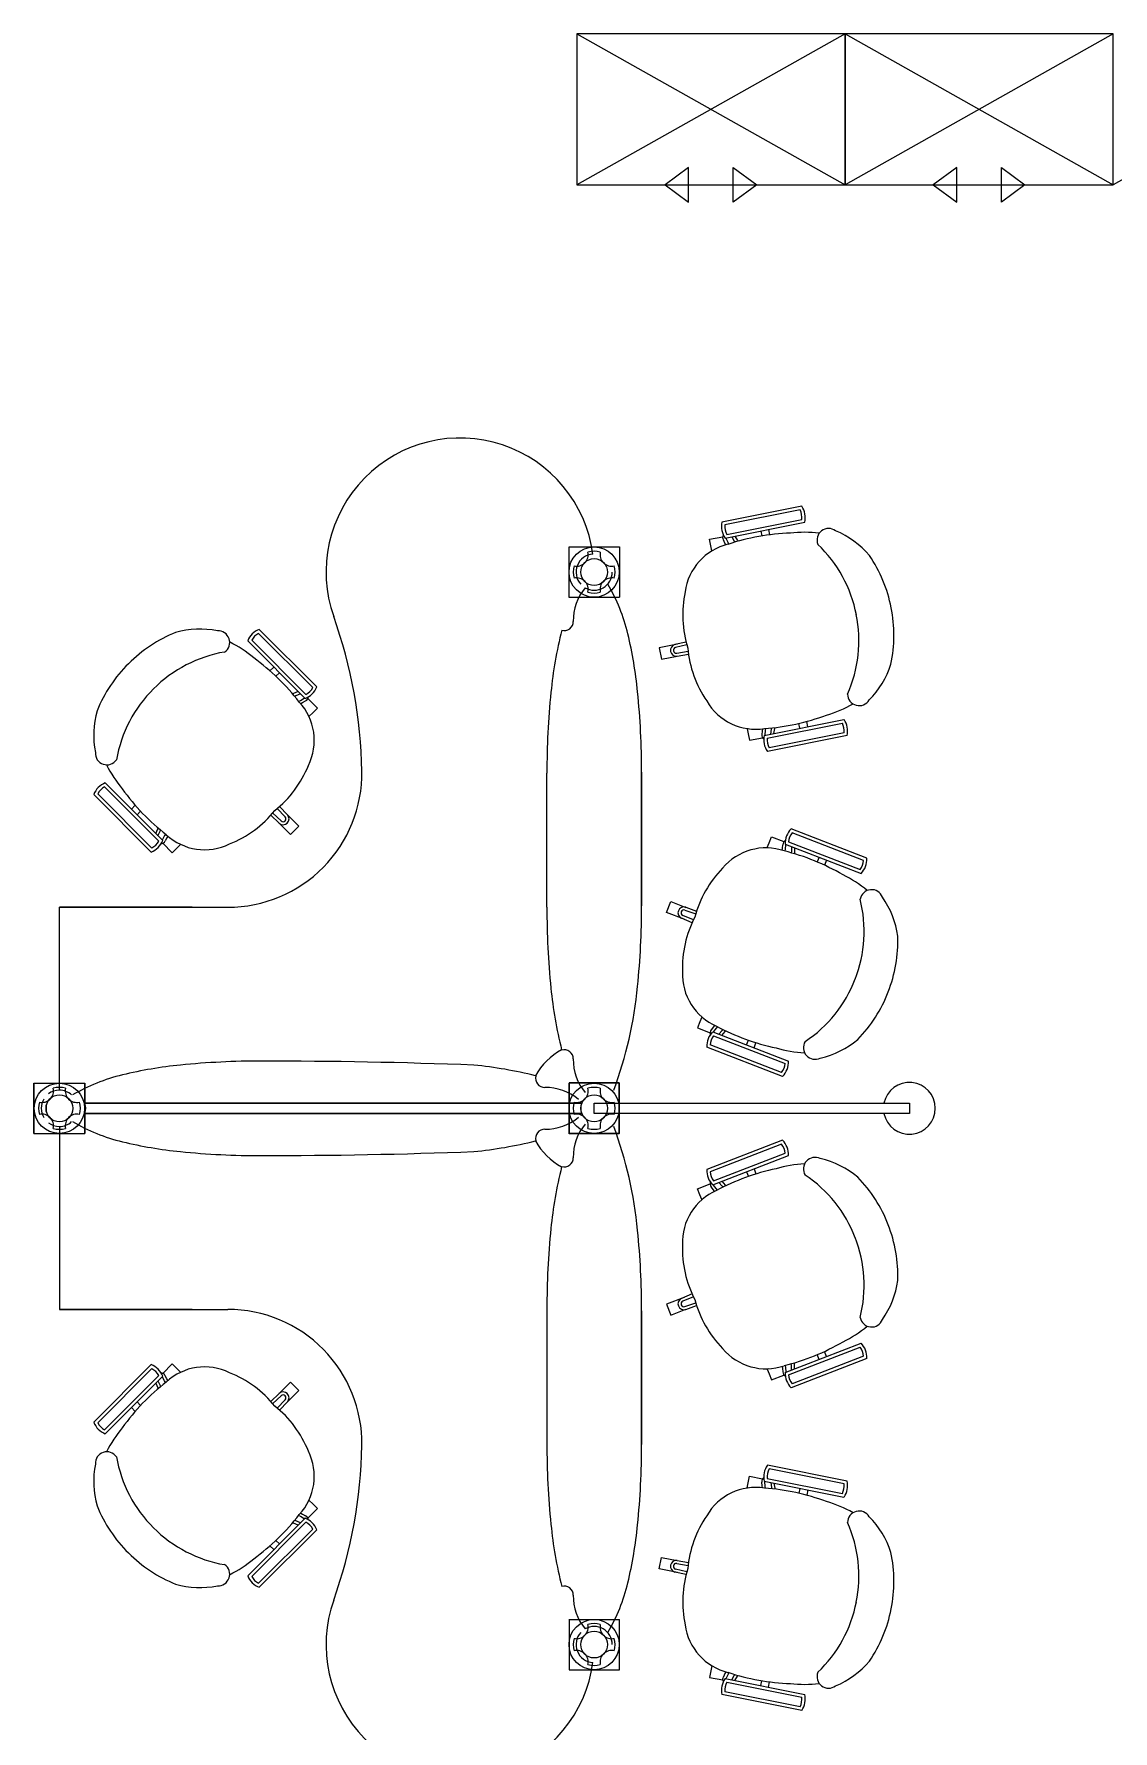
# Model space of a CAD drawing. Header units: centimetres. Extents: x 534 to 2907, y -1306 to 581.
# Drawn here: x 1307 to 1629, y 75 to 581 of the extents above; entities that cross this region are included whole.
import ezdxf

# ---------------------------------------------------------------- set-up
doc = ezdxf.new("R2010")
doc.units = ezdxf.units.CM
doc.layers.add('layer_1', color=175, linetype='Continuous')

msp = doc.modelspace()

# ---------------------------------------------------------------- linework, layer by layer
at = {"layer": 'layer_1'}
for p, q in [((1468.71, 581.24), (1468.71, 536.24)), ((1468.71, 581.24), (1548.71, 536.24)), ((1548.71, 581.24), (1468.71, 536.24)), ((1548.71, 581.24), (1468.71, 581.24)), ((1548.71, 536.24), (1548.71, 581.24)), ((1548.71, 581.24), (1548.71, 536.24)), ((1548.71, 581.24), (1628.71, 536.24)), ((1628.71, 581.24), (1548.71, 536.24)), ((1628.71, 581.24), (1548.71, 581.24)), ((1628.71, 536.24), (1628.71, 581.24)), ((1708.71, 581.24), (1628.71, 536.24)), ((1502.04, 541.44), (1495, 536.24)), ((1502.04, 531.05), (1502.04, 541.44)), ((1515.37, 541.44), (1522.41, 536.24)), ((1515.37, 531.05), (1515.37, 541.44)), ((1582.04, 541.44), (1575, 536.24)), ((1582.04, 531.05), (1582.04, 541.44)), ((1595.37, 541.44), (1602.41, 536.24)), ((1595.37, 531.05), (1595.37, 541.44)), ((1468.71, 536.24), (1548.71, 536.24)), ((1495, 536.24), (1502.04, 531.05)), ((1522.41, 536.24), (1515.37, 531.05)), ((1548.71, 536.24), (1628.71, 536.24)), ((1575, 536.24), (1582.04, 531.05)), ((1602.41, 536.24), (1595.37, 531.05)), ((1535.78, 440.32, -12.9), (1511.98, 435.6, -12.9)), ((1535.29, 439.21, -12.9), (1512.86, 434.76, -12.9)), ((1512.93, 430.81, -12.9), (1536.73, 435.53, -12.9)), ((1513.42, 431.92, -12.9), (1535.86, 436.37, -12.9)), ((1508.29, 430.46, -12.9), (1512.22, 431.24, -12.9)), ((1508.67, 428.52, -12.9), (1508.29, 430.46, -12.9)), ((1513.81, 429.54, -12.9), (1513.2, 430.69, -12.9)), ((1514.9, 431.2, -12.9), (1515.67, 429.91, -12.9)), ((1515.83, 431.39, -12.9), (1516.61, 430.09, -12.9)), ((1523.57, 432.92, -12.9), (1523.86, 431.46, -12.9)), ((1525.91, 433.38, -12.9), (1526.22, 431.81, -12.9)), ((1466.44, 413.08, -12.9), (1466.44, 428.18, -12.9)), ((1466.44, 428.18, -12.9), (1481.44, 428.18, -12.9)), ((1481.44, 428.18, -12.9), (1481.44, 413.18, -12.9)), ((1508.96, 427.06, -12.9), (1508.67, 428.52, -12.9)), ((1509.14, 427.1, -12.9), (1508.96, 427.06, -12.9)), ((1512.89, 429.35, -12.9), (1512.41, 430.28, -12.9)), ((1513.18, 428.8, -12.9), (1512.89, 429.35, -12.9)), ((1514.06, 429.05, -12.9), (1513.81, 429.54, -12.9)), ((1515.67, 429.91, -12.9), (1515.85, 429.61, -12.9)), ((1516.61, 430.09, -12.9), (1516.74, 429.87, -12.9)), ((1466.44, 413.18, -12.9), (1481.44, 413.18, -12.9)), ((1396.12, 407.39, -12.9), (1396.12, 407.39, -12.9)), ((1387.59, 382.95, -12.9), (1370.46, 400.14, -12.9)), ((1387.81, 384.15, -12.9), (1371.66, 400.35, -12.9)), ((1373.71, 402.39, -12.9), (1389.86, 386.19, -12.9)), ((1373.92, 403.59, -12.9), (1391.05, 386.4, -12.9)), ((1498.74, 399.21, -12.9), (1493.25, 398.12, -12.9)), ((1493.25, 398.12, -12.9), (1493.93, 394.68, -12.9)), ((1493.93, 394.68, -12.9), (1498.65, 395.62, -12.9)), ((1501.29, 399.81, -12.9), (1497.97, 399.05, -12.9)), ((1501.52, 398.94, -12.9), (1498.17, 398.17, -12.9)), ((1498.5, 396.49, -12.9), (1501.9, 397.06, -12.9)), ((1498.65, 395.61, -12.9), (1502.01, 396.17, -12.9)), ((1378.25, 392.33, -12.9), (1377.11, 391.19, -12.9)), ((1379.94, 390.64, -12.9), (1378.88, 389.59, -12.9)), ((1385.5, 385.06, -12.9), (1384.16, 384.43, -12.9)), ((1384.16, 384.43, -12.9), (1383.9, 384.3, -12.9)), ((1384.83, 383.75, -12.9), (1384.5, 383.59, -12.9)), ((1386.17, 384.38, -12.9), (1384.83, 383.75, -12.9)), ((1385.67, 382.13, -12.9), (1386.18, 382.41, -12.9)), ((1386.18, 382.41, -12.9), (1387.32, 383.03, -12.9)), ((1386.27, 381.43, -12.9), (1386.84, 381.74, -12.9)), ((1386.84, 381.74, -12.9), (1387.75, 382.24, -12.9)), ((1391.28, 380.1, -12.9), (1388.45, 382.93, -12.9)), ((1389.87, 378.7, -12.9), (1391.28, 380.1, -12.9)), ((1388.63, 377.84, -12.9), (1388.82, 377.65, -12.9)), ((1388.82, 377.65, -12.9), (1389.87, 378.7, -12.9)), ((1524.6, 371.96, -12.9), (1548.41, 376.68, -12.9)), ((1525.48, 371.11, -12.9), (1547.92, 375.57, -12.9)), ((1535.24, 374.07, -12.9), (1534.95, 375.53, -12.9)), ((1537.58, 374.53, -12.9), (1537.27, 376.11, -12.9)), ((1519.78, 373.93, -12.9), (1519.51, 373.88, -12.9)), ((1519.51, 373.88, -12.9), (1519.8, 372.42, -12.9)), ((1519.8, 372.42, -12.9), (1520.19, 370.48, -12.9)), ((1520.19, 370.48, -12.9), (1524.11, 371.26, -12.9)), ((1524.02, 373.26, -12.9), (1523.92, 372.22, -12.9)), ((1524.07, 373.9, -12.9), (1524.02, 373.26, -12.9)), ((1524.93, 373.44, -12.9), (1524.82, 372.14, -12.9)), ((1524.98, 374.01, -12.9), (1524.93, 373.44, -12.9)), ((1549.36, 371.89, -12.9), (1525.55, 367.17, -12.9)), ((1548.48, 372.73, -12.9), (1526.04, 368.28, -12.9)), ((1526.58, 372.35, -12.9), (1526.8, 373.81, -12.9)), ((1526.8, 373.81, -12.9), (1526.85, 374.18, -12.9)), ((1527.52, 372.53, -12.9), (1527.73, 373.99, -12.9)), ((1527.73, 373.99, -12.9), (1527.78, 374.28, -12.9)), ((1459.75, 320.68, -12.9), (1459.75, 360.68, -12.9)), ((1488.02, 321.11, -12.9), (1488.02, 360.95, -12.9)), ((1488.02, 360.95, -12.9), (1488.02, 321.11, -12.9)), ((1325.7, 354.55, -12.9), (1341.85, 338.35, -12.9)), ((1343.9, 340.39, -12.9), (1327.75, 356.59, -12.9)), ((1345.1, 340.6, -12.9), (1327.97, 357.79, -12.9)), ((1324.51, 354.34, -12.9), (1341.64, 337.15, -12.9)), ((1335.75, 349.97, -12.9), (1336.89, 351.11, -12.9)), ((1381.66, 347.63, -12.9), (1379.3, 350.14, -12.9)), ((1382.31, 348.24, -12.9), (1379.98, 350.73, -12.9)), ((1337.44, 348.28, -12.9), (1338.49, 349.34, -12.9)), ((1377.35, 348.11, -12.9), (1379.82, 345.77, -12.9)), ((1377.94, 348.78, -12.9), (1380.44, 346.42, -12.9)), ((1379.26, 346.32, -12.9), (1383.21, 342.36, -12.9)), ((1385.69, 344.83, -12.9), (1382.3, 348.24, -12.9)), ((1383.21, 342.36, -12.9), (1385.69, 344.83, -12.9)), ((1343.01, 342.7, -12.9), (1343.65, 344.06, -12.9)), ((1343.65, 344.06, -12.9), (1343.77, 344.29, -12.9)), ((1343.68, 342.02, -12.9), (1344.33, 343.38, -12.9)), ((1344.33, 343.38, -12.9), (1344.47, 343.69, -12.9)), ((1345.67, 342.04, -12.9), (1345.04, 340.89, -12.9)), ((1347.96, 336.93, -12.9), (1345.13, 339.77, -12.9)), ((1345.93, 342.51, -12.9), (1345.67, 342.04, -12.9)), ((1346.33, 341.37, -12.9), (1345.83, 340.46, -12.9)), ((1346.63, 341.92, -12.9), (1346.33, 341.37, -12.9)), ((1350.42, 339.38, -12.9), (1349.36, 338.33, -12.9)), ((1350.29, 339.51, -12.9), (1350.42, 339.38, -12.9)), ((1525.51, 338.46, -12.9), (1526.04, 339.85, -12.9)), ((1526.04, 339.85, -12.9), (1526.76, 341.7, -12.9)), ((1526.76, 341.7, -12.9), (1530.49, 340.25, -12.9)), ((1530.05, 338.3, -12.9), (1530.14, 339.34, -12.9)), ((1530.85, 339.48, -12.9), (1553.49, 330.73, -12.9)), ((1531.86, 340.16, -12.9), (1553.2, 331.91, -12.9)), ((1555.25, 335.28, -12.9), (1532.61, 344.04, -12.9)), ((1554.24, 334.61, -12.9), (1532.9, 342.86, -12.9)), ((1349.36, 338.33, -12.9), (1347.96, 336.93, -12.9)), ((1525.76, 338.37, -12.9), (1525.51, 338.46, -12.9)), ((1530, 337.65, -12.9), (1530.05, 338.3, -12.9)), ((1530.87, 337.39, -12.9), (1530.92, 337.96, -12.9)), ((1530.92, 337.96, -12.9), (1531.03, 339.26, -12.9)), ((1532.7, 337.28, -12.9), (1532.69, 336.9, -12.9)), ((1532.74, 338.75, -12.9), (1532.7, 337.28, -12.9)), ((1533.59, 336.93, -12.9), (1533.58, 336.64, -12.9)), ((1533.62, 338.41, -12.9), (1533.59, 336.93, -12.9)), ((1540.97, 335.57, -12.9), (1540.43, 334.18, -12.9)), ((1543.2, 334.71, -12.9), (1542.62, 333.21, -12.9)), ((1314.27, 320.68, -12.9), (1364.55, 320.68, -12.9)), ((1353.85, 320.68, -12.9), (1314.27, 320.68, -12.9)), ((1314.27, 266.08, -12.9), (1314.27, 320.68, -12.9)), ((1314.27, 266.08, -12.9), (1314.27, 320.68, -12.9)), ((1495.46, 319.11, -12.9), (1496.73, 322.37, -12.9)), ((1500.68, 317.09, -12.9), (1495.46, 319.11, -12.9)), ((1496.73, 322.37, -12.9), (1501.22, 320.64, -12.9)), ((1500.92, 319.81, -12.9), (1504.16, 318.66, -12.9)), ((1501.22, 320.65, -12.9), (1504.43, 319.52, -12.9)), ((1503.09, 316.06, -12.9), (1499.95, 317.38, -12.9)), ((1503.47, 316.87, -12.9), (1500.3, 318.21, -12.9)), ((1505.42, 286.51, -12.9), (1504.71, 284.66, -12.9)), ((1504.71, 284.66, -12.9), (1508.44, 283.22, -12.9)), ((1505.96, 287.89, -12.9), (1505.42, 286.51, -12.9)), ((1506.13, 287.83, -12.9), (1505.96, 287.89, -12.9)), ((1509.43, 284.96, -12.9), (1508.79, 284.13, -12.9)), ((1509.81, 285.45, -12.9), (1509.43, 284.96, -12.9)), ((1510.3, 284.62, -12.9), (1509.51, 283.59, -12.9)), ((1510.63, 285.05, -12.9), (1510.3, 284.62, -12.9)), ((1511.09, 282.79, -12.9), (1512.08, 283.93, -12.9)), ((1511.98, 282.45, -12.9), (1512.96, 283.59, -12.9)), ((1512.08, 283.93, -12.9), (1512.3, 284.2, -12.9)), ((1512.96, 283.59, -12.9), (1513.13, 283.79, -12.9)), ((1530.09, 270.21, -12.9), (1507.46, 278.96, -12.9)), ((1529.8, 271.39, -12.9), (1508.47, 279.64, -12.9)), ((1509.22, 283.52, -12.9), (1531.85, 274.77, -12.9)), ((1509.51, 282.34, -12.9), (1530.84, 274.09, -12.9)), ((1519.34, 279.6, -12.9), (1519.87, 281, -12.9)), ((1521.56, 278.74, -12.9), (1522.14, 280.25, -12.9)), ((1306.67, 268.18, -12.9), (1321.77, 268.18, -12.9)), ((1306.67, 268.18, -12.9), (1306.67, 253.18, -12.9)), ((1306.67, 268.18, -12.9), (1321.86, 268.18, -12.9)), ((1306.67, 253.18, -12.9), (1306.67, 268.18, -12.9)), ((1321.86, 268.18, -12.9), (1321.86, 253.18, -12.9)), ((1321.86, 253.18, -12.9), (1321.86, 268.18, -12.9)), ((1466.35, 268.27, -12.9), (1466.35, 253.18, -12.9)), ((1481.35, 268.27, -12.9), (1466.35, 268.27, -12.9)), ((1466.35, 253.08, -12.9), (1466.35, 268.18, -12.9)), ((1481.35, 268.18, -12.9), (1466.35, 268.18, -12.9)), ((1481.35, 268.27, -12.9), (1481.35, 253.18, -12.9)), ((1481.35, 253.08, -12.9), (1481.35, 268.18, -12.9)), ((1321.86, 262.18, -12.9), (1470.14, 262.18, -12.9)), ((1470.14, 262.18, -12.9), (1321.86, 262.18, -12.9)), ((1470.14, 259.18, -12.9), (1321.86, 259.18, -12.9)), ((1321.86, 259.18, -12.9), (1470.14, 259.18, -12.9)), ((1473.85, 262.18, -12.9), (1567.92, 262.18, -12.9)), ((1473.85, 259.18, -12.9), (1473.85, 262.18, -12.9)), ((1567.92, 259.18, -12.9), (1473.85, 259.18, -12.9)), ((1567.92, 262.18, -12.9), (1567.92, 259.18, -12.9)), ((1314.27, 255.28, -12.9), (1314.27, 200.68, -12.9)), ((1314.27, 255.28, -12.9), (1314.27, 200.68, -12.9)), ((1306.67, 253.18, -12.9), (1321.86, 253.18, -12.9)), ((1306.67, 253.18, -12.9), (1321.77, 253.18, -12.9)), ((1481.35, 253.18, -12.9), (1466.35, 253.18, -12.9)), ((1481.35, 253.08, -12.9), (1466.35, 253.08, -12.9)), ((1530.09, 251.14, -12.9), (1507.46, 242.39, -12.9)), ((1529.8, 249.96, -12.9), (1508.47, 241.71, -12.9)), ((1509.22, 237.84, -12.9), (1531.85, 246.59, -12.9)), ((1509.51, 239.02, -12.9), (1530.84, 247.26, -12.9)), ((1504.71, 236.69, -12.9), (1508.44, 238.14, -12.9)), ((1511.09, 238.56, -12.9), (1512.08, 237.42, -12.9)), ((1511.98, 238.9, -12.9), (1512.96, 237.76, -12.9)), ((1519.34, 241.75, -12.9), (1519.87, 240.36, -12.9)), ((1521.56, 242.61, -12.9), (1522.14, 241.11, -12.9)), ((1505.42, 234.84, -12.9), (1504.71, 236.69, -12.9)), ((1505.96, 233.46, -12.9), (1505.42, 234.84, -12.9)), ((1506.13, 233.52, -12.9), (1505.96, 233.46, -12.9)), ((1509.43, 236.39, -12.9), (1508.79, 237.22, -12.9)), ((1509.81, 235.9, -12.9), (1509.43, 236.39, -12.9)), ((1510.3, 236.73, -12.9), (1509.51, 237.77, -12.9)), ((1510.63, 236.3, -12.9), (1510.3, 236.73, -12.9)), ((1512.08, 237.42, -12.9), (1512.3, 237.16, -12.9)), ((1512.96, 237.76, -12.9), (1513.13, 237.56, -12.9)), ((1500.68, 204.26, -12.9), (1495.46, 202.25, -12.9)), ((1503.09, 205.29, -12.9), (1499.95, 203.97, -12.9)), ((1503.47, 204.48, -12.9), (1500.3, 203.14, -12.9)), ((1500.92, 201.54, -12.9), (1504.16, 202.69, -12.9)), ((1314.27, 200.68, -12.9), (1364.55, 200.68, -12.9)), ((1353.85, 200.68, -12.9), (1314.27, 200.68, -12.9)), ((1459.75, 200.68, -12.9), (1459.75, 160.68, -12.9)), ((1488.02, 200.24, -12.9), (1488.02, 160.4, -12.9)), ((1488.02, 160.4, -12.9), (1488.02, 200.24, -12.9)), ((1495.46, 202.25, -12.9), (1496.73, 198.98, -12.9)), ((1496.73, 198.98, -12.9), (1501.22, 200.71, -12.9)), ((1501.22, 200.7, -12.9), (1504.43, 201.83, -12.9)), ((1530.85, 181.87, -12.9), (1553.49, 190.62, -12.9)), ((1531.86, 181.19, -12.9), (1553.2, 189.44, -12.9)), ((1543.2, 186.64, -12.9), (1542.62, 188.14, -12.9)), ((1324.51, 167.01, -12.9), (1341.64, 184.2, -12.9)), ((1325.7, 166.8, -12.9), (1341.85, 183, -12.9)), ((1347.96, 184.42, -12.9), (1345.13, 181.59, -12.9)), ((1349.36, 183.02, -12.9), (1347.96, 184.42, -12.9)), ((1350.42, 181.97, -12.9), (1349.36, 183.02, -12.9)), ((1525.76, 182.99, -12.9), (1525.51, 182.89, -12.9)), ((1525.51, 182.89, -12.9), (1526.04, 181.5, -12.9)), ((1530, 183.7, -12.9), (1530.05, 183.05, -12.9)), ((1530.05, 183.05, -12.9), (1530.14, 182.01, -12.9)), ((1530.87, 183.96, -12.9), (1530.92, 183.39, -12.9)), ((1530.92, 183.39, -12.9), (1531.03, 182.09, -12.9)), ((1555.25, 186.07, -12.9), (1532.61, 177.32, -12.9)), ((1532.7, 184.08, -12.9), (1532.69, 184.45, -12.9)), ((1532.74, 182.6, -12.9), (1532.7, 184.08, -12.9)), ((1554.24, 186.75, -12.9), (1532.9, 178.5, -12.9)), ((1533.59, 184.42, -12.9), (1533.58, 184.71, -12.9)), ((1533.62, 182.94, -12.9), (1533.59, 184.42, -12.9)), ((1540.97, 185.78, -12.9), (1540.43, 187.18, -12.9)), ((1343.9, 180.96, -12.9), (1327.75, 164.76, -12.9)), ((1345.1, 180.75, -12.9), (1327.97, 163.56, -12.9)), ((1343.01, 178.66, -12.9), (1343.65, 177.29, -12.9)), ((1343.65, 177.29, -12.9), (1343.77, 177.06, -12.9)), ((1343.68, 179.33, -12.9), (1344.33, 177.97, -12.9)), ((1344.33, 177.97, -12.9), (1344.47, 177.66, -12.9)), ((1345.67, 179.32, -12.9), (1345.04, 180.46, -12.9)), ((1345.93, 178.84, -12.9), (1345.67, 179.32, -12.9)), ((1346.33, 179.98, -12.9), (1345.83, 180.89, -12.9)), ((1346.63, 179.44, -12.9), (1346.33, 179.98, -12.9)), ((1350.29, 181.84, -12.9), (1350.42, 181.97, -12.9)), ((1379.26, 175.04, -12.9), (1383.21, 179, -12.9)), ((1383.21, 179, -12.9), (1385.69, 176.52, -12.9)), ((1526.04, 181.5, -12.9), (1526.76, 179.65, -12.9)), ((1526.76, 179.65, -12.9), (1530.49, 181.1, -12.9)), ((1337.44, 173.07, -12.9), (1338.49, 172.01, -12.9)), ((1377.35, 173.24, -12.9), (1379.82, 175.59, -12.9)), ((1377.94, 172.57, -12.9), (1380.44, 174.93, -12.9)), ((1381.66, 173.72, -12.9), (1379.3, 171.21, -12.9)), ((1382.31, 173.11, -12.9), (1379.98, 170.63, -12.9)), ((1385.69, 176.52, -12.9), (1382.3, 173.12, -12.9)), ((1335.75, 171.38, -12.9), (1336.89, 170.24, -12.9)), ((1549.36, 149.47, -12.9), (1525.55, 154.19, -12.9)), ((1548.48, 148.62, -12.9), (1526.04, 153.07, -12.9)), ((1519.51, 147.47, -12.9), (1519.8, 148.93, -12.9)), ((1519.78, 147.42, -12.9), (1519.51, 147.47, -12.9)), ((1519.8, 148.93, -12.9), (1520.19, 150.88, -12.9)), ((1520.19, 150.88, -12.9), (1524.11, 150.1, -12.9)), ((1524.02, 148.09, -12.9), (1523.92, 149.13, -12.9)), ((1524.07, 147.45, -12.9), (1524.02, 148.09, -12.9)), ((1524.6, 149.4, -12.9), (1548.41, 144.67, -12.9)), ((1524.93, 147.91, -12.9), (1524.82, 149.21, -12.9)), ((1524.98, 147.34, -12.9), (1524.93, 147.91, -12.9)), ((1525.48, 150.24, -12.9), (1547.92, 145.79, -12.9)), ((1526.58, 149, -12.9), (1526.8, 147.54, -12.9)), ((1526.8, 147.54, -12.9), (1526.85, 147.17, -12.9)), ((1527.52, 148.82, -12.9), (1527.73, 147.36, -12.9)), ((1527.73, 147.36, -12.9), (1527.78, 147.07, -12.9)), ((1535.24, 147.29, -12.9), (1534.95, 145.82, -12.9)), ((1388.63, 143.51, -12.9), (1388.82, 143.7, -12.9)), ((1388.82, 143.7, -12.9), (1389.87, 142.65, -12.9)), ((1389.87, 142.65, -12.9), (1391.28, 141.25, -12.9)), ((1537.58, 146.82, -12.9), (1537.27, 145.24, -12.9)), ((1387.59, 138.4, -12.9), (1370.46, 121.21, -12.9)), ((1387.81, 137.2, -12.9), (1371.66, 121, -12.9)), ((1384.16, 136.92, -12.9), (1383.9, 137.05, -12.9)), ((1385.5, 136.3, -12.9), (1384.16, 136.92, -12.9)), ((1384.83, 137.6, -12.9), (1384.5, 137.76, -12.9)), ((1386.17, 136.97, -12.9), (1384.83, 137.6, -12.9)), ((1385.67, 139.22, -12.9), (1386.18, 138.95, -12.9)), ((1386.18, 138.95, -12.9), (1387.32, 138.32, -12.9)), ((1386.27, 139.92, -12.9), (1386.84, 139.61, -12.9)), ((1386.84, 139.61, -12.9), (1387.75, 139.11, -12.9)), ((1391.28, 141.25, -12.9), (1388.45, 138.42, -12.9)), ((1373.71, 118.96, -12.9), (1389.86, 135.16, -12.9)), ((1373.92, 117.76, -12.9), (1391.05, 134.95, -12.9)), ((1379.94, 130.71, -12.9), (1378.88, 131.77, -12.9)), ((1378.25, 129.02, -12.9), (1377.11, 130.16, -12.9)), ((1493.25, 123.23, -12.9), (1493.93, 126.67, -12.9)), ((1493.93, 126.67, -12.9), (1498.65, 125.73, -12.9)), ((1498.74, 122.14, -12.9), (1493.25, 123.23, -12.9)), ((1501.29, 121.55, -12.9), (1497.97, 122.31, -12.9)), ((1501.52, 122.41, -12.9), (1498.17, 123.18, -12.9)), ((1498.5, 124.86, -12.9), (1501.9, 124.29, -12.9)), ((1498.65, 125.75, -12.9), (1502.01, 125.18, -12.9)), ((1396.12, 113.96, -12.9), (1396.12, 113.96, -12.9)), ((1466.44, 108.27, -12.9), (1466.44, 93.18, -12.9)), ((1466.44, 108.18, -12.9), (1481.44, 108.18, -12.9)), ((1481.44, 93.18, -12.9), (1481.44, 108.18, -12.9)), ((1466.44, 93.18, -12.9), (1481.44, 93.18, -12.9)), ((1508.67, 92.83, -12.9), (1508.29, 90.89, -12.9)), ((1508.96, 94.29, -12.9), (1508.67, 92.83, -12.9)), ((1509.14, 94.26, -12.9), (1508.96, 94.29, -12.9)), ((1512.89, 92, -12.9), (1512.41, 91.07, -12.9)), ((1513.18, 92.55, -12.9), (1512.89, 92, -12.9)), ((1513.81, 91.82, -12.9), (1513.2, 90.66, -12.9)), ((1514.06, 92.3, -12.9), (1513.81, 91.82, -12.9)), ((1514.9, 90.15, -12.9), (1515.67, 91.45, -12.9)), ((1515.67, 91.45, -12.9), (1515.85, 91.74, -12.9)), ((1515.83, 89.97, -12.9), (1516.61, 91.26, -12.9)), ((1516.61, 91.26, -12.9), (1516.74, 91.48, -12.9)), ((1508.29, 90.89, -12.9), (1512.22, 90.11, -12.9)), ((1535.29, 82.14, -12.9), (1512.86, 86.59, -12.9)), ((1512.93, 90.54, -12.9), (1536.73, 85.82, -12.9)), ((1513.42, 89.43, -12.9), (1535.86, 84.98, -12.9)), ((1523.57, 88.43, -12.9), (1523.86, 89.9, -12.9)), ((1525.91, 87.97, -12.9), (1526.22, 89.55, -12.9)), ((1535.78, 81.03, -12.9), (1511.98, 85.75, -12.9))]:
    msp.add_line(p, q, dxfattribs=at)
for centre, radius in [((1473.85, 420.68, -12.9), 7.5), ((1473.85, 420.68, -12.9), 4), ((1314.27, 260.68, -12.9), 7.5), ((1314.27, 260.68, -12.9), 7.5), ((1314.27, 260.68, -12.9), 7.5), ((1314.27, 260.68, -12.9), 7.5), ((1314.27, 260.68, -12.9), 4), ((1314.27, 260.68, -12.9), 4), ((1473.85, 260.68, -12.9), 7.5), ((1473.85, 260.68, -12.9), 7.5), ((1473.85, 260.68, -12.9), 4), ((1473.85, 260.68, -12.9), 4), ((1473.85, 100.68, -12.9), 7.5), ((1473.85, 100.68, -12.9), 4)]:
    msp.add_circle(centre, radius, dxfattribs=at)
for centre, radius, start, end in [((1433.85, 420.68, -12.9), 40, 7.7408, 199.3951), ((1517.97, 434.3, -12.9), 6.13, 167.7453, 214.6911), ((1530.74, 436.83, -12.9), 5.13, 354.8626, 27.5738), ((1530.74, 436.83, -12.9), 6.13, 347.7453, 34.6911), ((1513.96, 431.09, -12.9), 1.76, 155.5869, 207.5501), ((1517.97, 434.3, -12.9), 5.13, 174.8626, 207.5738), ((1513.96, 431.09, -12.9), 0.859, 196.1449, 207.5501), ((1534.77, 365.8, -12.9), 66.55, 92.034, 108.387), ((1536.51, 394.97, -12.9), 37.57, 83.1057, 96.2666), ((1543.82, 430.23, -12.9), 3.46, 52.9705, 201.8459), ((1535.9, 408.75, -12.9), 26.22, 40.0041, 67.5696), ((1468.65, 425.87, -12.9), 3.44, 256.8555, 13.1445), ((1473.85, 420.68, -12.9), 5.4, 93.8704, 222.5071), ((1473.85, 420.68, -12.9), 6.25, 72.8771, 107.1229), ((1479.04, 425.87, -12.9), 3.44, 166.8555, 283.1445), ((1517.66, 412.61, -12.9), 16.8, 103.3358, 172.5942), ((1513.37, 400.37, -12.9), 39.47, 11.0808, 46.3732), ((1521.92, 402.29, -12.9), 41.29, 10.8334, 34.3905), ((1473.85, 420.68, -12.9), 6.25, 162.8771, 197.1229), ((1473.85, 420.68, -12.9), 5.4, 240.344, 359.8851), ((1473.85, 420.68, -12.9), 6.25, 342.8771, 17.1229), ((1483.01, 406.13, -12.9), 15.4, 140.2115, 180.686), ((1468.65, 415.49, -12.9), 3.44, 346.8555, 103.1445), ((1479.04, 415.49, -12.9), 3.44, 76.8555, 193.1445), ((1430.32, 389.32, -12.9), 55.12, 13.529, 30.2288), ((1473.85, 420.68, -12.9), 6.25, 252.8771, 287.1229), ((1533.02, 407.92, -12.9), 32.75, 167.9019, 197.5988), ((1258.77, 358.47, -12.9), 145.8, 1.089, 19.6051), ((1464.91, 405.91, -12.9), 2.7, 254.3064, 0.686), ((1513.39, 400.26, -12.9), 39.47, 336.0632, 11.3556), ((1522.02, 401.75, -12.9), 41.29, 348.0459, 11.603), ((1364.24, 364.29, -12.9), 41.29, 111.7293, 135.2864), ((1356.23, 377.45, -12.9), 26.22, 78.5502, 106.1156), ((1361.63, 399.69, -12.9), 3.46, 304.2739, 93.1493), ((1376.16, 397.88, -12.9), 6.13, 111.4287, 158.3744), ((1376.16, 397.88, -12.9), 5.13, 118.546, 151.2572), ((1587.38, 372.25, -12.9), 127.05, 165.8501, 174.3294), ((1359.55, 372.3, -12.9), 127.9, 5.6916, 13.529), ((1370.26, 357.93, -12.9), 39.47, 99.7466, 135.039), ((1348.03, 366.34, -12.9), 37.57, 49.8532, 63.0141), ((1333.22, 341.16, -12.9), 66.55, 37.7328, 54.0858), ((1498.36, 397.34, -12.9), 1.76, 102.8863, 279.5501), ((1498.36, 397.34, -12.9), 0.859, 102.8863, 279.5501), ((1534.43, 400.78, -12.9), 32.75, 184.8376, 214.5345), ((1363.84, 363.89, -12.9), 41.29, 134.5168, 158.0738), ((1537.41, 401.11, -12.9), 26.22, 314.8668, 342.4323), ((1370.18, 357.85, -12.9), 39.47, 134.7641, 170.0566), ((1385.36, 388.66, -12.9), 6.13, 291.4287, 338.3744), ((1385.36, 388.66, -12.9), 5.13, 298.546, 331.2572), ((1245.68, 360.95, -12.9), 242.34, 0, 5.6916), ((1373.53, 370.48, -12.9), 16.8, 333.5256, 42.784), ((1386.91, 383.78, -12.9), 0.859, 298.5697, 307.9593), ((1386.91, 383.78, -12.9), 1.76, 298.5697, 350.2459), ((1703.06, 360.68, -12.9), 243.32, 174.3084, 180), ((1522.03, 390.58, -12.9), 16.8, 209.8422, 279.1006), ((1532.72, 414.09, -12.9), 37.57, 286.1698, 299.3307), ((1552.93, 384.28, -12.9), 3.46, 180.5905, 329.4659), ((1350.71, 371.95, -12.9), 26.22, 163.6875, 191.253), ((1519.98, 440.38, -12.9), 66.55, 274.0494, 290.4024), ((1543.37, 373.19, -12.9), 5.13, 354.8626, 27.5738), ((1543.37, 373.19, -12.9), 6.13, 347.7453, 34.6911), ((1525.67, 372.06, -12.9), 1.76, 174.8863, 226.5625), ((1530.59, 370.66, -12.9), 6.13, 167.7453, 214.6911), ((1525.67, 372.06, -12.9), 0.859, 174.8863, 184.2759), ((1530.59, 370.66, -12.9), 5.13, 174.8626, 207.5738), ((1328.45, 366.63, -12.9), 3.46, 176.6539, 325.5293), ((1361.84, 380.1, -12.9), 37.57, 206.7891, 219.95), ((1364.55, 360.68, -12.9), 40, 270, 0.8117), ((1358.16, 375.15, -12.9), 32.75, 308.5209, 338.2179), ((1330.21, 352.08, -12.9), 6.13, 111.4287, 158.3744), ((1330.21, 352.08, -12.9), 5.13, 118.546, 151.2572), ((1387.07, 394.83, -12.9), 66.55, 215.7174, 232.0704), ((1353, 370.01, -12.9), 32.75, 291.5852, 321.2822), ((1381.03, 347.04, -12.9), 1.76, 226.5697, 43.2334), ((1381.03, 347.04, -12.9), 0.859, 226.5697, 43.2334), ((1339.4, 342.86, -12.9), 6.13, 291.4287, 338.3744), ((1339.4, 342.86, -12.9), 5.13, 298.546, 331.2572), ((1344.29, 341.31, -12.9), 1.76, 279.2703, 331.2334), ((1344.29, 341.31, -12.9), 0.859, 319.8283, 331.2334), ((1357.62, 354.62, -12.9), 16.8, 227.0192, 296.2775), ((1531.89, 339.19, -12.9), 1.76, 123.5189, 175.195), ((1536.98, 339.73, -12.9), 6.13, 135.3903, 182.336), ((1531.89, 339.19, -12.9), 0.859, 165.8055, 175.195), ((1536.98, 339.73, -12.9), 5.13, 142.5076, 175.2188), ((1525.11, 321.58, -12.9), 16.8, 70.9807, 140.2391), ((1514.52, 272.88, -12.9), 66.55, 59.679, 76.0319), ((1549.12, 335.03, -12.9), 5.13, 322.5076, 355.2188), ((1549.12, 335.03, -12.9), 6.13, 315.3903, 2.336), ((1535.57, 309.39, -12.9), 32.75, 135.5468, 165.2438), ((1531.59, 296.58, -12.9), 37.57, 50.7507, 63.9116), ((1556.64, 322.46, -12.9), 3.46, 20.6154, 169.4909), ((1703.06, 320.68, -12.9), 243.32, 180, 185.6916), ((1245.68, 321.11, -12.9), 242.34, 354.3084, 0), ((1245.68, 321.11, -12.9), 242.34, 354.3084, 0), ((1500.63, 319, -12.9), 1.76, 70.5313, 247.195), ((1500.63, 319, -12.9), 0.859, 70.5313, 247.195), ((1514.94, 313.53, -12.9), 39.47, 338.7257, 14.0182), ((1538.45, 308.56, -12.9), 26.22, 7.6491, 35.2146), ((1532.95, 302.61, -12.9), 32.75, 152.4825, 182.1795), ((1523.18, 310.58, -12.9), 41.29, 338.4784, 2.0354), ((1517.01, 300.63, -12.9), 16.8, 177.4872, 246.7456), ((1514.9, 313.43, -12.9), 39.47, 303.7082, 339.0006), ((1587.62, 309.13, -12.9), 127.3, 185.6744, 194.0787), ((1360.65, 309.61, -12.9), 126.79, 339.9272, 354.3256), ((1522.98, 310.06, -12.9), 41.29, 315.6909, 339.248), ((1510.19, 283.06, -12.9), 1.76, 142.5313, 194.4945), ((1510.19, 283.06, -12.9), 0.859, 142.5313, 153.9365), ((1541.93, 343.79, -12.9), 66.55, 241.6944, 258.0474), ((1513.58, 279.21, -12.9), 6.13, 135.3903, 182.336), ((1513.58, 279.21, -12.9), 5.13, 142.5076, 175.2188), ((1538.62, 314.76, -12.9), 37.57, 253.8147, 266.9757), ((1539.75, 278.77, -12.9), 3.46, 148.2355, 297.1109), ((1535.64, 301.29, -12.9), 26.22, 282.5118, 310.0772), ((1363.12, 145.79, -12.9), 128.42, 95.6916, 103.529), ((1374.52, 31.46, -12.9), 243.32, 90, 95.6916), ((1374.54, -1403.41, -12.9), 1678.18, 87.83355, 90.00057), ((1425.39, 146.9, -12.9), 127.3, 75.9213, 84.3256), ((1473.85, 260.68, -12.9), 20, 119.0141, 150.9859), ((1464.91, 275.44, -12.9), 2.7, 359.314, 105.6936), ((1483.01, 275.22, -12.9), 15.4, 179.314, 219.7885), ((1525.73, 274.52, -12.9), 5.13, 322.5076, 355.2188), ((1525.73, 274.52, -12.9), 6.13, 315.3903, 2.336), ((1346.02, 216.87, -12.9), 55.31, 103.5271, 120.2344), ((1459.08, 269.61, -12.9), 2.7, 164.3064, 270.686), ((1567.92, 260.68, -12.9), 7.73, 191.1877, 168.8123), ((1309.07, 265.87, -12.9), 3.44, 256.8555, 13.1445), ((1309.07, 265.87, -12.9), 3.44, 256.8555, 13.1445), ((1314.27, 260.68, -12.9), 5.4, 149.1674, 180), ((1314.27, 260.68, -12.9), 5.4, 90, 127.1129), ((1314.27, 260.68, -12.9), 6.25, 72.8771, 107.1229), ((1314.27, 260.68, -12.9), 6.25, 72.8771, 107.1229), ((1314.27, 260.68, -12.9), 5.4, 47.4869, 90), ((1319.46, 265.87, -12.9), 3.44, 166.8555, 283.1445), ((1319.46, 265.87, -12.9), 3.44, 166.8555, 283.1445), ((1459.3, 251.51, -12.9), 15.4, 50.2115, 90.686), ((1468.65, 265.87, -12.9), 3.44, 256.8555, 13.1445), ((1468.65, 265.87, -12.9), 3.44, 256.8555, 13.1445), ((1473.85, 260.68, -12.9), 6.25, 72.8771, 107.1229), ((1473.85, 260.68, -12.9), 6.25, 72.8771, 107.1229), ((1479.04, 265.87, -12.9), 3.44, 166.8555, 283.1445), ((1479.04, 265.87, -12.9), 3.44, 166.8555, 283.1445), ((1314.27, 260.68, -12.9), 6.25, 162.8771, 197.1229), ((1314.27, 260.68, -12.9), 6.25, 162.8771, 197.1229), ((1309.07, 255.49, -12.9), 3.44, 346.8555, 103.1445), ((1309.07, 255.49, -12.9), 3.44, 346.8555, 103.1445), ((1314.27, 260.68, -12.9), 5.4, 180, 210.8326), ((1314.27, 260.68, -12.9), 4, 157.9757, 202.0243), ((1314.27, 260.68, -12.9), 4, 157.9757, 202.0243), ((1319.46, 255.49, -12.9), 3.44, 76.8555, 193.1445), ((1319.46, 255.49, -12.9), 3.44, 76.8555, 193.1445), ((1314.27, 260.68, -12.9), 6.25, 342.8771, 17.1229), ((1314.27, 260.68, -12.9), 6.25, 342.8771, 17.1229), ((1318.15, 260.68, -12.9), 4, 337.9757, 22.0243), ((1318.15, 260.68, -12.9), 4, 337.9757, 22.0243), ((1473.85, 260.68, -12.9), 6.25, 162.8771, 197.1229), ((1473.85, 260.68, -12.9), 6.25, 162.8771, 197.1229), ((1468.65, 255.49, -12.9), 3.44, 346.8555, 103.1445), ((1468.65, 255.49, -12.9), 3.44, 346.8555, 103.1445), ((1473.85, 260.68, -12.9), 4, 157.9757, 202.0243), ((1473.85, 260.68, -12.9), 4, 157.9757, 202.0243), ((1479.04, 255.49, -12.9), 3.44, 76.8555, 193.1445), ((1479.04, 255.49, -12.9), 3.44, 76.8555, 193.1445), ((1473.85, 260.68, -12.9), 6.25, 342.8771, 17.1229), ((1473.85, 260.68, -12.9), 6.25, 342.8771, 17.1229), ((1314.27, 260.68, -12.9), 5.4, 232.8871, 270), ((1314.27, 260.68, -12.9), 6.25, 252.8771, 287.1229), ((1314.27, 260.68, -12.9), 6.25, 252.8771, 287.1229), ((1314.27, 260.68, -12.9), 5.4, 270, 312.5131), ((1346.02, 304.49, -12.9), 55.31, 239.7656, 256.4729), ((1459.08, 251.74, -12.9), 2.7, 89.314, 195.6936), ((1459.3, 269.84, -12.9), 15.4, 269.314, 309.7885), ((1483.01, 246.13, -12.9), 15.4, 140.2115, 180.686), ((1473.85, 260.68, -12.9), 6.25, 252.8771, 287.1229), ((1473.85, 260.68, -12.9), 6.25, 252.8771, 287.1229), ((1360.65, 211.74, -12.9), 126.79, 5.6744, 20.0728), ((1363.12, 375.56, -12.9), 128.42, 256.471, 264.3084), ((1425.39, 374.45, -12.9), 127.3, 275.6744, 284.0787), ((1473.85, 260.68, -12.9), 20, 209.0141, 240.9859), ((1525.73, 246.84, -12.9), 5.13, 4.7812, 37.4924), ((1525.73, 246.84, -12.9), 6.13, 357.664, 44.6097), ((1374.52, 489.89, -12.9), 243.32, 264.3084, 270), ((1374.54, 1924.76, -12.9), 1678.18, 269.99943, 272.16645), ((1587.62, 212.22, -12.9), 127.3, 165.9213, 174.3256), ((1464.91, 245.91, -12.9), 2.7, 254.3064, 0.686), ((1538.62, 206.59, -12.9), 37.57, 93.0243, 106.1853), ((1539.75, 242.58, -12.9), 3.46, 62.8891, 211.7645), ((1535.64, 220.06, -12.9), 26.22, 49.9228, 77.4882), ((1513.58, 242.14, -12.9), 6.13, 177.664, 224.6097), ((1510.19, 238.29, -12.9), 1.76, 165.5055, 217.4687), ((1513.58, 242.14, -12.9), 5.13, 184.7812, 217.4924), ((1541.93, 177.56, -12.9), 66.55, 101.9526, 118.3056), ((1514.9, 207.93, -12.9), 39.47, 20.9994, 56.2918), ((1522.98, 211.29, -12.9), 41.29, 20.752, 44.3091), ((1517.01, 220.73, -12.9), 16.8, 113.2544, 182.5128), ((1510.19, 238.29, -12.9), 0.859, 206.0635, 217.4687), ((1703.06, 200.68, -12.9), 243.32, 174.3084, 180), ((1245.68, 200.24, -12.9), 242.34, 0, 5.6916), ((1245.68, 200.24, -12.9), 242.34, 0, 5.6916), ((1523.18, 210.77, -12.9), 41.29, 357.9646, 21.5216), ((1532.95, 218.74, -12.9), 32.75, 177.8205, 207.5175), ((1514.94, 207.82, -12.9), 39.47, 345.9818, 21.2743), ((1538.45, 212.8, -12.9), 26.22, 324.7854, 352.3509), ((1500.63, 202.35, -12.9), 1.76, 112.805, 289.4687), ((1500.63, 202.35, -12.9), 0.859, 112.805, 289.4687), ((1535.57, 211.96, -12.9), 32.75, 194.7562, 224.4532), ((1364.55, 160.68, -12.9), 40, 359.1883, 90), ((1556.64, 198.89, -12.9), 3.46, 190.5091, 339.3846), ((1531.59, 224.77, -12.9), 37.57, 296.0884, 309.2493), ((1525.11, 199.77, -12.9), 16.8, 219.7609, 289.0193), ((1514.52, 248.48, -12.9), 66.55, 283.9681, 300.321), ((1549.12, 186.32, -12.9), 5.13, 4.7812, 37.4924), ((1549.12, 186.32, -12.9), 6.13, 357.664, 44.6097), ((1339.4, 178.49, -12.9), 6.13, 21.6256, 68.5713), ((1339.4, 178.49, -12.9), 5.13, 28.7428, 61.454), ((1357.62, 166.73, -12.9), 16.8, 63.7225, 132.9808), ((1387.07, 126.52, -12.9), 66.55, 127.9296, 144.2826), ((1344.29, 180.05, -12.9), 1.76, 28.7666, 80.7297), ((1344.29, 180.05, -12.9), 0.859, 28.7666, 40.1717), ((1353, 151.34, -12.9), 32.75, 38.7178, 68.4148), ((1531.89, 182.16, -12.9), 1.76, 184.805, 236.4811), ((1536.98, 181.62, -12.9), 6.13, 177.664, 224.6097), ((1531.89, 182.16, -12.9), 0.859, 184.805, 194.1945), ((1536.98, 181.62, -12.9), 5.13, 184.7812, 217.4924), ((1381.03, 174.31, -12.9), 1.76, 316.7666, 133.4303), ((1381.03, 174.31, -12.9), 0.859, 316.7666, 133.4303), ((1358.16, 146.21, -12.9), 32.75, 21.7821, 51.4791), ((1330.21, 169.27, -12.9), 6.13, 201.6256, 248.5713), ((1330.21, 169.27, -12.9), 5.13, 208.7428, 241.454), ((1361.84, 141.25, -12.9), 37.57, 140.05, 153.2109), ((1328.45, 154.73, -12.9), 3.46, 34.4707, 183.3461), ((1373.53, 150.87, -12.9), 16.8, 317.216, 26.4744), ((1258.77, 162.88, -12.9), 145.8, 340.3949, 358.911), ((1703.06, 160.68, -12.9), 243.32, 180, 185.6916), ((1245.68, 160.4, -12.9), 242.34, 354.3084, 0), ((1350.71, 149.41, -12.9), 26.22, 168.747, 196.3125), ((1370.18, 163.5, -12.9), 39.47, 189.9434, 225.2359), ((1530.59, 150.7, -12.9), 6.13, 145.3089, 192.2547), ((1530.59, 150.7, -12.9), 5.13, 152.4262, 185.1374), ((1522.03, 130.77, -12.9), 16.8, 80.8994, 150.1578), ((1525.67, 149.29, -12.9), 1.76, 133.4375, 185.1137), ((1519.98, 80.97, -12.9), 66.55, 69.5976, 85.9506), ((1525.67, 149.29, -12.9), 0.859, 175.7241, 185.1137), ((1543.37, 148.16, -12.9), 5.13, 332.4262, 5.1374), ((1543.37, 148.16, -12.9), 6.13, 325.3089, 12.2547), ((1363.84, 157.46, -12.9), 41.29, 201.9262, 225.4832), ((1532.72, 107.27, -12.9), 37.57, 60.6693, 73.8302), ((1333.22, 180.19, -12.9), 66.55, 305.9142, 322.2672), ((1386.91, 137.57, -12.9), 0.859, 52.0407, 61.4303), ((1385.36, 132.69, -12.9), 6.13, 21.6256, 68.5713), ((1386.91, 137.57, -12.9), 1.76, 9.7541, 61.4303), ((1385.36, 132.69, -12.9), 5.13, 28.7428, 61.454), ((1534.43, 120.57, -12.9), 32.75, 145.4655, 175.1624), ((1552.93, 137.07, -12.9), 3.46, 30.5341, 179.4095), ((1513.39, 121.09, -12.9), 39.47, 348.6444, 23.9368), ((1537.41, 120.24, -12.9), 26.22, 17.5677, 45.1332), ((1370.26, 163.42, -12.9), 39.47, 224.961, 260.2534), ((1587.38, 149.1, -12.9), 127.05, 185.6706, 194.1499), ((1359.55, 149.06, -12.9), 127.9, 346.471, 354.3084), ((1364.24, 157.07, -12.9), 41.29, 224.7136, 248.2707), ((1522.02, 119.61, -12.9), 41.29, 348.397, 11.9541), ((1361.63, 121.66, -12.9), 3.46, 266.8507, 55.7261), ((1348.03, 155.01, -12.9), 37.57, 296.9859, 310.1468), ((1498.36, 124.02, -12.9), 1.76, 80.4499, 257.1137), ((1498.36, 124.02, -12.9), 0.859, 80.4499, 257.1137), ((1533.02, 113.44, -12.9), 32.75, 162.4012, 192.0981), ((1356.23, 143.91, -12.9), 26.22, 253.8844, 281.4498), ((1376.16, 123.47, -12.9), 6.13, 201.6256, 248.5713), ((1376.16, 123.47, -12.9), 5.13, 208.7428, 241.454), ((1464.91, 115.44, -12.9), 2.7, 359.314, 105.6936), ((1430.32, 132.03, -12.9), 55.12, 329.7712, 346.471), ((1433.85, 100.68, -12.9), 40, 160.6049, 352.2592), ((1483.01, 115.22, -12.9), 15.4, 179.314, 219.7885), ((1513.37, 120.98, -12.9), 39.47, 313.6268, 348.9192), ((1468.65, 105.87, -12.9), 3.44, 256.8555, 13.1445), ((1473.85, 100.68, -12.9), 6.25, 72.8771, 107.1229), ((1479.04, 105.87, -12.9), 3.44, 166.8555, 283.1445), ((1517.66, 108.74, -12.9), 16.8, 187.4058, 256.6642), ((1521.92, 119.06, -12.9), 41.29, 325.6095, 349.1666), ((1473.85, 100.68, -12.9), 6.25, 162.8771, 197.1229), ((1473.85, 100.68, -12.9), 5.4, 137.4929, 266.1296), ((1473.85, 100.68, -12.9), 5.4, 0.1149, 119.656), ((1473.85, 100.68, -12.9), 6.25, 342.8771, 17.1229), ((1468.65, 95.49, -12.9), 3.44, 346.8555, 103.1445), ((1479.04, 95.49, -12.9), 3.44, 76.8555, 193.1445), ((1473.85, 100.68, -12.9), 6.25, 252.8771, 287.1229), ((1534.77, 155.55, -12.9), 66.55, 251.613, 267.966), ((1543.82, 91.12, -12.9), 3.46, 158.1541, 307.0295), ((1535.9, 112.6, -12.9), 26.22, 292.4304, 319.9959), ((1517.97, 87.05, -12.9), 6.13, 145.3089, 192.2547), ((1513.96, 90.26, -12.9), 1.76, 152.4499, 204.4131), ((1517.97, 87.05, -12.9), 5.13, 152.4262, 185.1374), ((1513.96, 90.26, -12.9), 0.859, 152.4499, 163.8551), ((1536.51, 126.38, -12.9), 37.57, 263.7334, 276.8943), ((1530.74, 84.52, -12.9), 5.13, 332.4262, 5.1374), ((1530.74, 84.52, -12.9), 6.13, 325.3089, 12.2547)]:
    msp.add_arc(centre, radius, start, end, dxfattribs=at)

doc.saveas('drawing.dxf')
